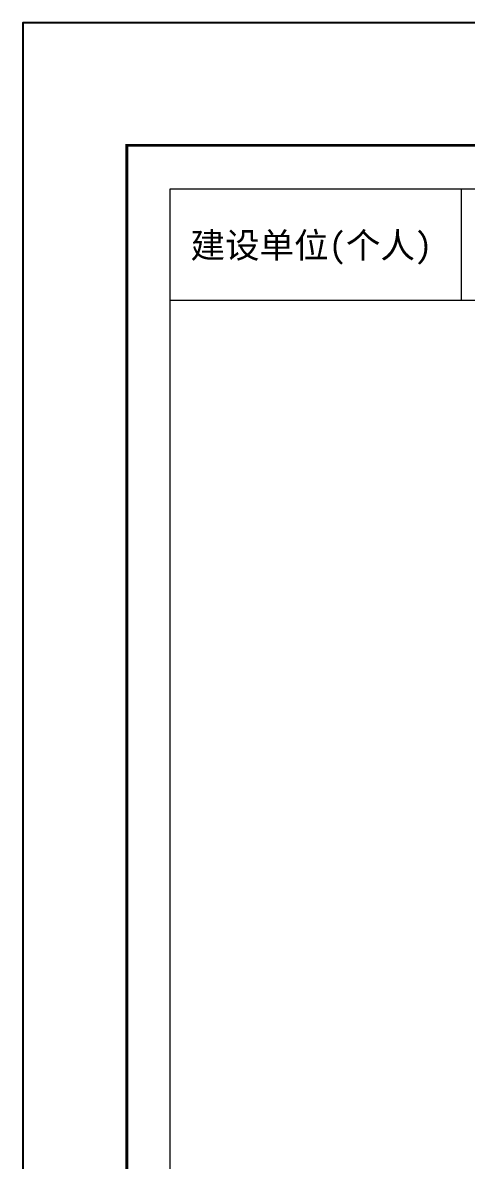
# Model space of a CAD drawing. Extents: x 512858 to 514372, y -232486 to -231710.
# Drawn here: x 513169.26 to 513187.51, y -232051.26 to -232004.44 of the extents above; entities that cross this region are included whole.
import ezdxf

# ---------------------------------------------------------------- set-up
doc = ezdxf.new("R2010")
doc.units = 0
doc.header["$LTSCALE"] = 1000
doc.layers.add('图廓', color=252, linetype='Continuous', lineweight=9)
doc.layers.add('打印图框', color=252, linetype='Continuous', plot=False)
doc.styles.add('dw', font='simhei.ttf')

msp = doc.modelspace()

# ---------------------------------------------------------------- linework, layer by layer
at = {"layer": '图廓', "color": 0}
msp.add_line((513175.326, -232015.857), (513276.554, -232015.857), dxfattribs=at)
at = {"layer": '图廓', "color": 0, "const_width": 0.119}
msp.add_lwpolyline([(513173.54, -232009.483), (513278.341, -232009.483), (513278.341, -232086), (513173.54, -232086)], close=True, dxfattribs=at)
at = {"layer": '图廓', "color": 0}
msp.add_lwpolyline([(513175.326, -232011.27), (513276.554, -232011.27), (513276.554, -232084.213), (513175.326, -232084.213)], close=True, dxfattribs=at)
msp.add_lwpolyline([(513187.304, -232015.857), (513187.304, -232011.27)], dxfattribs=at)
at = {"layer": '打印图框', "color": 6, "ltscale": 0.5}
msp.add_lwpolyline([(513169.258, -232089.412), (513282.567, -232089.412), (513282.567, -232004.438), (513169.258, -232004.438)], close=True, dxfattribs=at)

# ---------------------------------------------------------------- texts
at = {"layer": '图廓', "color": 0, "style": 'dw'}
msp.add_text('建设单位(个人)', height=1.0421, dxfattribs=at).set_placement((513176.159, -232014.119))

doc.saveas('drawing.dxf')
